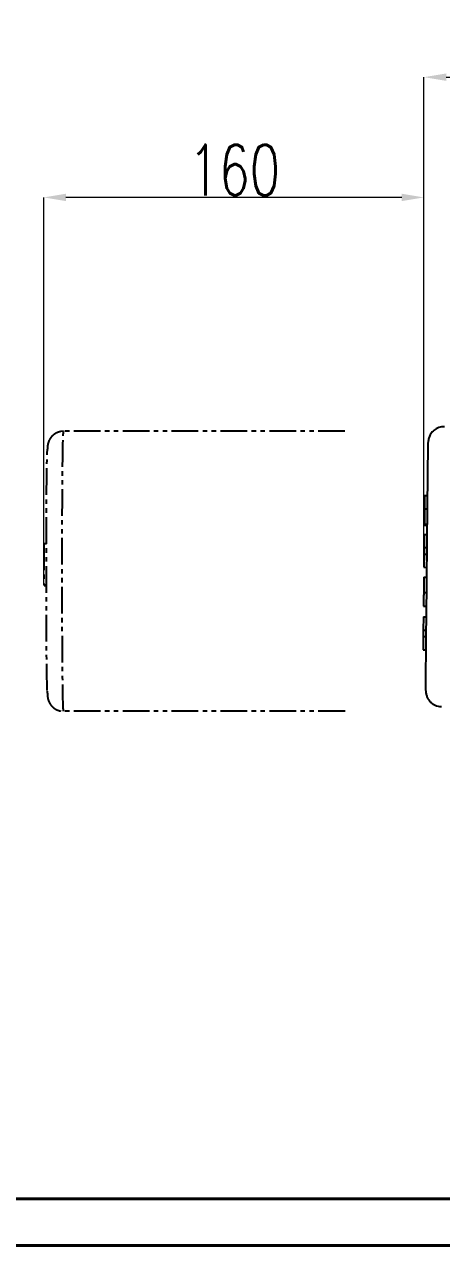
# Model space of a CAD drawing. Header units: millimetres. Extents: x 2454 to 4226, y 715 to 1968.
# Drawn here: x 2768 to 2956, y 715 to 1265 of the extents above; entities that cross this region are included whole.
import ezdxf

# ---------------------------------------------------------------- set-up
doc = ezdxf.new("R2010")
doc.units = ezdxf.units.MM
doc.linetypes.add('双点画线', pattern=[22, 12, -2, 2, -2, 2, -2])
for name, color, linetype, lineweight in [('AM_BOR', 7, 'Continuous', 50), ('标注', 3, 'Continuous', 13), ('粗实线', 7, 'Continuous', 40)]:
    doc.layers.add(name, color=color, linetype=linetype, lineweight=lineweight)
doc.styles.add('SLDTEXTSTYLE1', font='txt.shx', dxfattribs={"width": 0.7, "bigfont": 'gbcbig.shx'})
doc.dimstyles.new('SLDDIMSTYLE12$0', dxfattribs={"dimtxt": 12, "dimasz": 10, "dimexe": 0, "dimexo": 0.0625, "dimgap": 0.875, "dimtad": 1, "dimdec": 1, "dimlfac": 1.8, "dimrnd": 1e-09, "dimzin": 12, "dimdsep": 46, "dimtxsty": 'SLDTEXTSTYLE1', "dimcen": 0.09, "dimdle": 8.16, "dimclrd": 3, "dimclre": 3, "dimadec": 0, "dimazin": 3, "dimtfac": 1, "dimtdec": 1, "dimtofl": 0, "dimtmove": 0, "dimatfit": 3, "dimfxl": 0, "dimfrac": 2, "dimtolj": 1, "dimlwd": 5, "dimlwe": 5, "dimarcsym": 0})

# ---------------------------------------------------------------- blocks, each defined once
blk = doc.blocks.new('*D59')
at = {"layer": 'Defpoints', "color": 0, "transparency": 16777216}
for p in [(3205.61, 1241.23), (3205.61, 1072.29), (2947.88, 1020.63)]:
    blk.add_point(p, dxfattribs=at)
at = {"layer": '标注', "color": 3, "lineweight": 5, "transparency": 16777216}
blk.add_line((2947.88, 1020.69), (2947.88, 1241.23), dxfattribs=at)
at = {"layer": '标注', "color": 3, "linetype": 'Continuous', "lineweight": 5, "transparency": 16777216}
for p, q in [((2957.88, 1241.23), (3195.61, 1241.23)), ((3205.61, 1072.35), (3205.61, 1241.23))]:
    blk.add_line(p, q, dxfattribs=at)
at = {"layer": '标注', "color": 3, "transparency": 16777216}
for points in [[(2957.88, 1242.9), (2957.88, 1239.57), (2947.88, 1241.23)], [(3195.61, 1242.9), (3195.61, 1239.57), (3205.61, 1241.23)]]:
    blk.add_solid(points, dxfattribs=at)
at = {"layer": '标注', "color": 0, "transparency": 16777216, "insert": (3076.91, 1253.54), "char_height": 10, "attachment_point": 5, "style": 'SLDTEXTSTYLE1'}
blk.add_mtext('\\A1;{\\H2.28571x;245}', dxfattribs=at)
blk = doc.blocks.new('*D60')
at = {"layer": 'Defpoints', "color": 0, "transparency": 16777216}
for p in [(2776.85, 1187.11), (2947.88, 1020.63), (2776.85, 1012.73)]:
    blk.add_point(p, dxfattribs=at)
at = {"layer": '标注', "color": 3, "linetype": 'Continuous', "lineweight": 5, "transparency": 16777216}
for p, q in [((2776.85, 1012.79), (2776.85, 1187.11)), ((2937.88, 1187.11), (2786.85, 1187.11))]:
    blk.add_line(p, q, dxfattribs=at)
at = {"layer": '标注', "color": 3, "lineweight": 5, "transparency": 16777216}
blk.add_line((2947.88, 1020.69), (2947.88, 1187.11), dxfattribs=at)
at = {"layer": '标注', "color": 3, "transparency": 16777216}
for points in [[(2786.85, 1188.78), (2786.85, 1185.44), (2776.85, 1187.11)], [(2937.88, 1188.78), (2937.88, 1185.44), (2947.88, 1187.11)]]:
    blk.add_solid(points, dxfattribs=at)
at = {"layer": '标注', "color": 0, "transparency": 16777216, "insert": (2862.6, 1199.41), "char_height": 10, "attachment_point": 5, "style": 'SLDTEXTSTYLE1'}
blk.add_mtext('\\A1;{\\H2.28571x;160}', dxfattribs=at)
blk = doc.blocks.new('rA3')
at = {"layer": '粗实线'}
for p, q in [((358.38, 129.26), (748.38, 129.26)), ((333.38, 124.26), (753.38, 124.26))]:
    blk.add_line(p, q, dxfattribs=at)

msp = doc.modelspace()

# ---------------------------------------------------------------- linework, layer by layer
at = {"color": 7, "linetype": '双点画线', "lineweight": 25}
for p, q in [((2912.363, 1081.855), (2785.767, 1081.853)), ((2776.904, 1031.387), (2776.845, 1012.728)), ((2776.904, 1031.387), (2778.028, 1031.387)), ((2776.845, 1012.728), (2776.88, 1012.728)), ((2776.845, 1012.728), (2778.017, 1012.728)), ((2776.88, 1012.728), (2778.017, 1012.728)), ((2777.04, 1012.728), (2777.04, 1012.518)), ((2777.04, 1012.518), (2778.017, 1012.518)), ((2777.04, 1012.518), (2777.067, 1012.518)), ((2777.067, 1012.518), (2778.017, 1012.518)), ((2912.365, 955.855), (2785.769, 955.853))]:
    msp.add_line(p, q, dxfattribs=at)
at = {"color": 7, "linetype": 'Continuous', "lineweight": 25}
for p, q in [((2948.197, 1053.027), (2948.136, 1046.932)), ((2948.197, 1053.027), (2949.546, 1053.013)), ((2948.197, 1053.027), (2948.197, 1053.027)), ((2948.197, 1053.027), (2949.546, 1053.013)), ((2948.136, 1046.932), (2949.485, 1046.919)), ((2948.069, 1040.117), (2948.063, 1039.535)), ((2948.063, 1039.535), (2949.412, 1039.522)), ((2948.068, 1040.117), (2949.418, 1040.104)), ((2948.022, 1035.41), (2947.963, 1029.502)), ((2948.022, 1035.41), (2949.371, 1035.397)), ((2947.963, 1029.502), (2947.934, 1026.56)), ((2947.963, 1029.502), (2949.312, 1029.488)), ((2947.934, 1026.56), (2947.875, 1020.632)), ((2947.934, 1026.56), (2949.283, 1026.546)), ((2947.875, 1020.632), (2949.224, 1020.618)), ((2947.83, 1016.158), (2949.18, 1016.144)), ((2947.763, 1009.363), (2949.112, 1009.349)), ((2947.701, 1003.134), (2949.05, 1003.12)), ((2947.653, 998.307), (2947.594, 992.399)), ((2947.653, 998.307), (2949.002, 998.294)), ((2947.565, 989.457), (2947.506, 983.529)), ((2947.594, 992.399), (2947.565, 989.457)), ((2947.565, 989.457), (2948.914, 989.444)), ((2947.594, 992.399), (2948.944, 992.386)), ((2947.506, 983.529), (2948.856, 983.516))]:
    msp.add_line(p, q, dxfattribs=at)
at = {"color": 7, "linetype": '双点画线', "lineweight": 25, "flags": 128}
for points in [[(2785.767, 1081.853), (2784.362, 1081.714), (2784.226, 1081.686)], [(2785.769, 955.853), (2785.724, 956.013), (2785.68, 956.494), (2785.636, 957.292), (2785.592, 958.405), (2785.55, 959.825), (2785.508, 961.546), (2785.469, 963.559), (2785.43, 965.854), (2785.393, 968.419), (2785.358, 971.24), (2785.326, 974.305), (2785.295, 977.596), (2785.267, 981.098), (2785.242, 984.792), (2785.219, 988.66), (2785.199, 992.682), (2785.181, 996.836), (2785.167, 1001.104), (2785.156, 1005.461), (2785.148, 1009.887), (2785.143, 1014.358), (2785.142, 1018.853), (2785.143, 1023.347), (2785.148, 1027.819), (2785.156, 1032.244), (2785.167, 1036.602), (2785.181, 1040.869), (2785.198, 1045.024), (2785.218, 1049.045), (2785.24, 1052.913), (2785.266, 1056.607), (2785.294, 1060.109), (2785.324, 1063.4), (2785.357, 1066.465), (2785.392, 1069.287), (2785.428, 1071.852), (2785.467, 1074.146), (2785.507, 1076.159), (2785.548, 1077.881), (2785.59, 1079.301), (2785.634, 1080.413), (2785.678, 1081.211), (2785.722, 1081.692), (2785.767, 1081.853)], [(2778.417, 965.192), (2778.402, 965.653), (2778.362, 967.098), (2778.323, 968.847), (2778.285, 970.889), (2778.25, 973.212), (2778.216, 975.803), (2778.184, 978.647), (2778.155, 981.727), (2778.128, 985.025), (2778.103, 988.521), (2778.081, 992.196), (2778.062, 996.027), (2778.046, 999.991), (2778.034, 1004.067), (2778.024, 1008.229), (2778.017, 1012.453), (2778.014, 1016.715), (2778.014, 1020.99), (2778.017, 1025.252), (2778.024, 1029.476), (2778.033, 1033.639), (2778.046, 1037.714), (2778.062, 1041.679), (2778.08, 1045.509), (2778.102, 1049.184), (2778.127, 1052.68), (2778.153, 1055.978), (2778.183, 1059.058), (2778.215, 1061.902), (2778.248, 1064.493), (2778.284, 1066.817), (2778.321, 1068.859), (2778.36, 1070.607), (2778.4, 1072.052), (2778.422, 1072.694)]]:
    msp.add_lwpolyline(points, dxfattribs=at)
at = {"color": 7, "linetype": 'Continuous', "lineweight": 25, "flags": 128}
for points in [[(2949.228, 1021.025), (2949.271, 1025.296), (2949.313, 1029.542), (2949.354, 1033.739), (2949.395, 1037.86), (2949.435, 1041.883), (2949.474, 1045.783), (2949.512, 1049.539), (2949.547, 1053.126), (2949.581, 1056.526), (2949.613, 1059.717), (2949.642, 1062.681), (2949.669, 1065.4), (2949.694, 1067.859), (2949.716, 1070.044), (2949.735, 1071.94), (2949.75, 1073.538), (2949.763, 1074.828), (2949.773, 1075.802), (2949.78, 1076.454), (2949.783, 1076.781), (2949.783, 1076.822)], [(2948.675, 965.228), (2948.675, 965.269), (2948.678, 965.596), (2948.684, 966.248), (2948.694, 967.222), (2948.707, 968.512), (2948.723, 970.11), (2948.741, 972.007), (2948.763, 974.191), (2948.787, 976.65), (2948.814, 979.369), (2948.844, 982.333), (2948.876, 985.524), (2948.909, 988.924), (2948.945, 992.512), (2948.982, 996.267), (2949.021, 1000.167), (2949.061, 1004.19), (2949.102, 1008.311), (2949.143, 1012.508), (2949.186, 1016.754), (2949.228, 1021.025)]]:
    msp.add_lwpolyline(points, dxfattribs=at)
at = {"color": 7, "linetype": 'Continuous', "lineweight": 25}
for points, knots in [([(2957.055, 1083.914), (2956.866, 1083.925), (2956.215, 1083.965), (2955.141, 1083.744), (2953.917, 1083.308), (2952.865, 1082.695), (2951.986, 1081.973), (2951.278, 1081.182), (2950.733, 1080.367), (2950.338, 1079.566), (2950.073, 1078.819), (2949.913, 1078.161), (2949.831, 1077.626), (2949.797, 1077.244), (2949.79, 1077.048), (2949.787, 1076.982)], [0, 0, 0, 0, 0.05071413, 0.17536571, 0.29119724, 0.39967899, 0.50138279, 0.5963716, 0.68432727, 0.76457398, 0.83605576, 0.89731282, 0.94654692, 0.98196298, 1, 1, 1, 1]), ([(2948.136, 1046.932), (2948.13, 1046.318), (2948.118, 1045.09), (2948.1, 1043.3), (2948.083, 1041.559), (2948.07, 1040.27), (2948.069, 1040.169), (2948.068, 1040.117)], [0, 0, 0, 0, 0.1873879, 0.3745669, 0.5615024, 0.7801207, 1, 1, 1, 1]), ([(2947.83, 1016.158), (2947.83, 1016.139), (2947.83, 1016.103), (2947.826, 1015.736), (2947.819, 1015.042), (2947.809, 1013.972), (2947.796, 1012.667), (2947.78, 1011.071), (2947.768, 1009.932), (2947.763, 1009.363)], [0, 0, 0, 0, 0.1669132, 0.3337473, 0.5003727, 0.625344, 0.7502036, 0.8750347, 1, 1, 1, 1]), ([(2947.763, 1009.363), (2947.756, 1008.707), (2947.743, 1007.397), (2947.725, 1005.571), (2947.711, 1004.147), (2947.702, 1003.261), (2947.701, 1003.176), (2947.701, 1003.134)], [0, 0, 0, 0, 0.1869216, 0.3733173, 0.5598047, 0.7796356, 1, 1, 1, 1]), ([(2948.675, 965.069), (2948.675, 965.057), (2948.676, 964.961), (2948.688, 964.625), (2948.743, 964.089), (2948.884, 963.378), (2949.154, 962.503), (2949.641, 961.475), (2950.378, 960.448), (2951.289, 959.56), (2952.338, 958.837), (2953.549, 958.305), (2954.725, 957.994), (2955.489, 957.994), (2955.802, 957.994)], [0, 0, 0, 0, 0.00329903, 0.02730325, 0.08864489, 0.14949588, 0.22200131, 0.33482273, 0.45406268, 0.56068223, 0.67592586, 0.79488676, 0.91578233, 1, 1, 1, 1])]:
    msp.add_open_spline(points, degree=3, knots=knots, dxfattribs=at)
at = {"color": 7, "linetype": '双点画线', "lineweight": 25}
for points, knots in [([(2784.227, 1081.678), (2783.827, 1081.573), (2783.027, 1081.362), (2781.947, 1080.793), (2781.012, 1080.101), (2780.253, 1079.326), (2779.668, 1078.524), (2779.246, 1077.753), (2778.965, 1077.066), (2778.79, 1076.493), (2778.683, 1076.035), (2778.616, 1075.654), (2778.568, 1075.303), (2778.529, 1074.915), (2778.488, 1074.356), (2778.455, 1073.735), (2778.433, 1073.124), (2778.426, 1072.931)], [0, 0, 0, 0, 0.05788, 0.1159015, 0.1703726, 0.2214006, 0.2687805, 0.3118611, 0.349921, 0.3844073, 0.4197312, 0.4600448, 0.5116915, 0.5850239, 0.7030023, 0.9064052, 1, 1, 1, 1]), ([(2778.421, 964.963), (2778.425, 964.841), (2778.443, 964.286), (2778.48, 963.53), (2778.519, 962.883), (2778.579, 962.327), (2778.633, 961.952), (2778.721, 961.496), (2778.868, 960.935), (2779.126, 960.219), (2779.54, 959.386), (2780.153, 958.493), (2780.977, 957.63), (2781.993, 956.874), (2783.174, 956.295), (2784.452, 955.922), (2785.334, 955.875), (2785.769, 955.853)], [0, 0, 0, 0, 0.0503805, 0.2276771, 0.4189116, 0.4803745, 0.5309434, 0.5672575, 0.6024213, 0.6380334, 0.6796683, 0.7271535, 0.7781388, 0.8320577, 0.8879252, 0.944862, 1, 1, 1, 1])]:
    msp.add_open_spline(points, degree=3, knots=knots, dxfattribs=at)

# ---------------------------------------------------------------- block references
at = {"layer": 'AM_BOR', "xscale": 4.21875, "yscale": 4.21875, "zscale": 4.21875}
msp.add_blockref('rA3', (1047.891, 191.169), dxfattribs=at)

# ---------------------------------------------------------------- dimensions: what is measured, and where the dimension line sits
at = {"layer": '标注'}
for base, p2, text, picture, middle in [((3205.61, 1241.232), (3205.61, 1072.286), '{\\H2.28571x;245}', '*D59', (3076.914, 1241.232)), ((2776.845, 1187.109), (2776.845, 1012.728), '{\\H2.28571x;160}', '*D60', (2862.603, 1187.109))]:
    dim = msp.add_linear_dim(base=base, p1=(2947.875, 1020.632), p2=p2, text=text, dimstyle='SLDDIMSTYLE12$0', override={"dimtxt": 10, "dimtdec": 3, "dimtzin": 0}, dxfattribs=at)
    dim.commit()
    dim.dimension.update_dxf_attribs({"geometry": picture, "text_midpoint": middle, "dimtype": 160})

doc.saveas('drawing.dxf')
